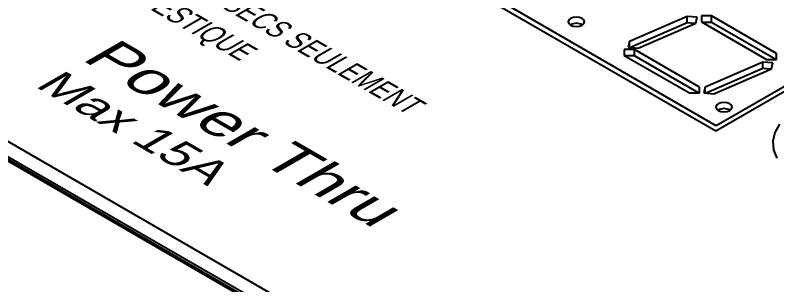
# Model space of a CAD drawing. Header units: inches. Extents: x 2.5 to 102.3, y 2 to 82.2.
# Drawn here: x 61.494 to 62.833, y 52.986 to 53.459 of the extents above; entities that cross this region are included whole.
import ezdxf

# ---------------------------------------------------------------- set-up
doc = ezdxf.new("R2010")
doc.units = ezdxf.units.IN
doc.header["$MEASUREMENT"] = 0
doc.layers.add('LABEL', color=2, linetype='Continuous')
doc.styles.add('Arial', font='arial.ttf')

msp = doc.modelspace()

# ---------------------------------------------------------------- linework, layer by layer
for p, q in [((64.5856, 51.4105), (14.7702, 80.1684)), ((64.59, 51.4109), (14.7746, 80.1687)), ((63.9424, 51.7893), (15.4455, 79.786)), ((62.7264, 53.2652), (61.9198, 53.7309)), ((63.0861, 53.4729), (62.7264, 53.2652)), ((62.675, 53.4574), (62.5738, 53.4134)), ((62.6927, 53.4559), (62.675, 53.4574)), ((62.675, 53.4461), (62.675, 53.4574)), ((62.6902, 53.4457), (62.6927, 53.4559)), ((62.7003, 53.4582), (62.7003, 53.4478)), ((62.7182, 53.4582), (62.7003, 53.4582)), ((62.8325, 53.3922), (62.7182, 53.4582)), ((62.7182, 53.4469), (62.7182, 53.4582)), ((62.675, 53.4461), (62.5753, 53.4028)), ((62.589, 53.4017), (62.6902, 53.4457)), ((62.6886, 53.445), (62.675, 53.4461)), ((62.7003, 53.4478), (62.8146, 53.3819)), ((62.7182, 53.4469), (62.7018, 53.4469)), ((62.8309, 53.3819), (62.7182, 53.4469)), ((62.5738, 53.4134), (62.5713, 53.4031)), ((62.5713, 53.4031), (62.589, 53.4017)), ((62.5738, 53.4029), (62.5738, 53.4134)), ((62.5826, 53.3992), (62.5647, 53.3992)), ((62.5647, 53.3992), (62.5647, 53.3888)), ((62.5647, 53.3888), (62.679, 53.3229)), ((62.5826, 53.3879), (62.5662, 53.3879)), ((62.6969, 53.3332), (62.5826, 53.3992)), ((62.5826, 53.3879), (62.5826, 53.3992)), ((62.6953, 53.3229), (62.5826, 53.3879)), ((62.8325, 53.3819), (62.8325, 53.3922)), ((62.8082, 53.3771), (62.707, 53.3331)), ((62.826, 53.3756), (62.8082, 53.3771)), ((62.8082, 53.3658), (62.8082, 53.3771)), ((62.8146, 53.3819), (62.8325, 53.3819)), ((62.8235, 53.3654), (62.826, 53.3756)), ((62.8082, 53.3658), (62.7086, 53.3225)), ((62.7223, 53.3214), (62.8235, 53.3654)), ((62.8219, 53.3647), (62.8082, 53.3658)), ((62.679, 53.3229), (62.6969, 53.3229)), ((62.6969, 53.3229), (62.6969, 53.3332)), ((62.707, 53.3331), (62.7045, 53.3228)), ((62.7045, 53.3228), (62.7223, 53.3214)), ((62.707, 53.3226), (62.707, 53.3331))]:
    msp.add_line(p, q)
at = {"flags": 128}
for points in [[(62.4905, 53.4538), (62.4858, 53.4556), (62.4803, 53.4563), (62.4747, 53.4556), (62.47, 53.4538), (62.4669, 53.4511), (62.4658, 53.4479), (62.4669, 53.4447), (62.47, 53.442), (62.4747, 53.4402), (62.4803, 53.4396), (62.4858, 53.4402), (62.4905, 53.442), (62.4936, 53.4447), (62.4947, 53.4479), (62.4936, 53.4511), (62.4905, 53.4538)], [(62.7503, 53.3038), (62.7456, 53.3057), (62.7401, 53.3063), (62.7345, 53.3057), (62.7298, 53.3038), (62.7267, 53.3011), (62.7256, 53.2979), (62.7267, 53.2948), (62.7298, 53.292), (62.7345, 53.2902), (62.7401, 53.2896), (62.7456, 53.2902), (62.7503, 53.292), (62.7534, 53.2948), (62.7545, 53.2979), (62.7534, 53.3011), (62.7503, 53.3038)]]:
    msp.add_lwpolyline(points, dxfattribs=at)
for centre, start, end in [((62.4803, 53.4243), 59.2802, 120.7198), ((62.7401, 53.2743), 59.2803, 120.7191)]:
    msp.add_arc(centre, 0.0209, start, end)
at = {"layer": 'LABEL'}
for p, q in [((60.3504, 53.8904), (63.1004, 52.3026)), ((61.9039, 53.7306), (62.7255, 53.2562)), ((62.7255, 53.2562), (63.1009, 53.4729)), ((62.8378, 53.2681), (62.8294, 53.2535)), ((62.8294, 53.2535), (62.8257, 53.2383)), ((62.8257, 53.2383), (62.8269, 53.2229)), ((62.8269, 53.2229), (62.833, 53.208))]:
    msp.add_line(p, q, dxfattribs=at)

# ---------------------------------------------------------------- texts
at = {"layer": 'LABEL', "style": 'Arial', "oblique": 30}
for s, height, width, p in [('FOR DRY LOCATIONS ONLY / IP20. - POUR EMPLACEMENTS SECS SEULEMENT', 0.034716, 0.866025, (60.786, 54.0912)), ("NOT FOR HOUSEHOLD USE - IMPROPRE A L'USAGE DOMESTIQUE", 0.034716, 0.866025, (60.7201, 54.0532)), ('Power Thru', 0.06495, 1.270171, (61.6085, 53.3819)), ('Max 15A', 0.05034, 1.270171, (61.5268, 53.3347))]:
    msp.add_text(s, height=height, rotation=330, dxfattribs=dict(at, width=width)).set_placement(p)

doc.saveas('drawing.dxf')
